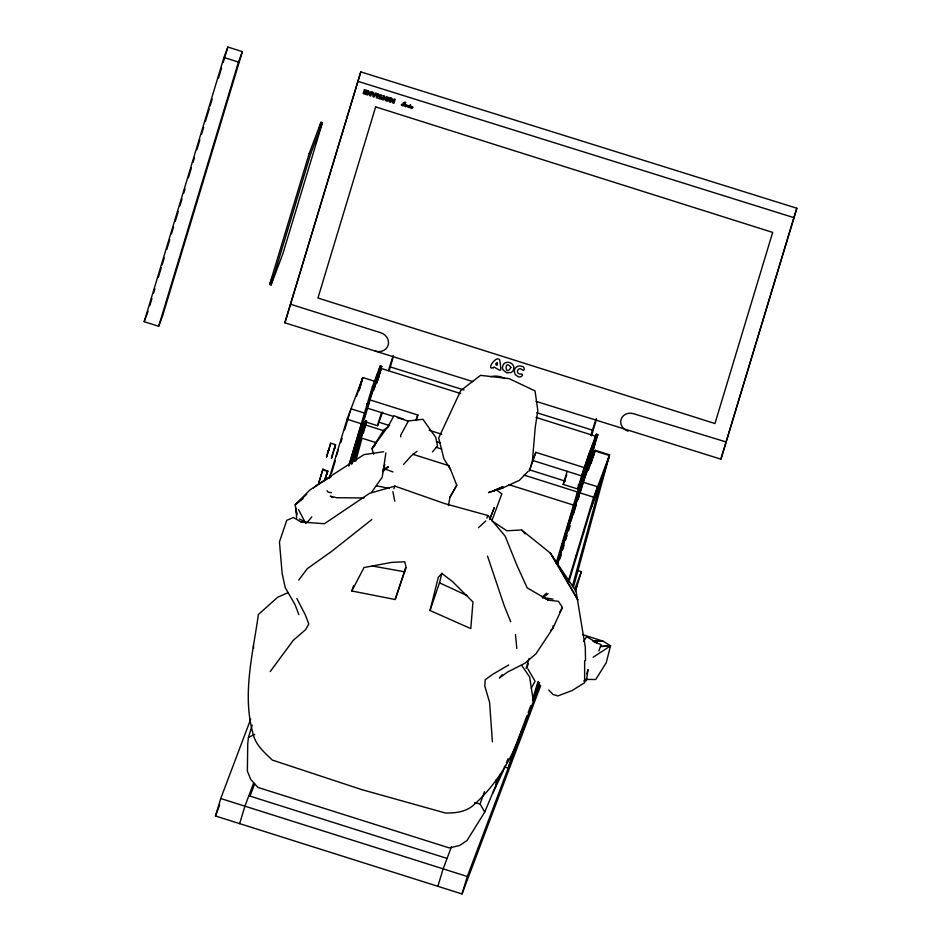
<?xml version="1.0" encoding="UTF-8"?>
<svg xmlns="http://www.w3.org/2000/svg" width="941" height="941" viewBox="0 0 941 941"><rect width="100%" height="100%" fill="white"/><g stroke="black" fill="none" stroke-linecap="round" stroke-linejoin="round"><path stroke-width="1.41" d="M584.643 660.876L584.632 682.731L572.199 690.506L557.86 695.952L552.943 694.434L548.779 690.035M532.241 462.925L535.253 427.143L537.829 410.676L535.064 390.938L509.116 378.623L480.533 375.353L460.772 390.55L438.682 438.024L443.905 458.808L450.563 469.547L456.75 485.203L449.939 497.213L448.422 505.658M252.2 725.052L248.448 737.403L247.754 743.59L247.365 771.079L250.718 779.442L257.905 787.417L449.316 847.935L459.608 845.488L467.007 840.525L484.721 812.095L500.777 773.631M288.111 592.63L277.63 597.276L258.375 614.544C252.87 654.289 241.778 695.046 253.352 734.78C256.081 745.531 264.692 752.741 272.361 760.093L361.885 789.664L445.54 813.048C455.738 813.142 466.383 811.93 474.135 804.579C496.707 784.347 511.845 758.705 521.902 730.298M553.237 625.577L552.837 628.353L535.899 653.877L524.749 663.358L507.587 672.027L499.4 677.99L502.212 674.709M385.892 452.903L382.222 477.228L371.495 492.425M383.857 468.453L383.387 471.076L388.492 466.748L384.798 468.43M327.75 471.241L322.881 469.124L322.716 469.971L327.75 471.241L326.621 474.923M330.714 443.187L326.562 456.938L330.714 443.187L335.549 444.717L334.455 448.986M384.14 466.124L382.999 471.653L384.81 464.548M430.013 610.509L438.365 577.139L441.988 573.516L452.562 581.62L472.97 601.981L470.782 628.6L430.013 610.509L439.506 582.82L441.905 573.081M582.561 634.61L603.016 641.127L610.521 645.844L606.251 662.687L595.712 679.531L585.29 679.367M334.514 448.504L334.667 447.857L334.302 448.739M330.55 475.664L330.691 475.017L330.091 476.628M583.89 471.029L582.702 474.746L583.902 470.923M359.733 388.833L362.814 377.541L374.683 381.293M354.428 461.313L365.602 420.404M355.733 461.125L361.897 438.553M363.438 432.919L366.52 421.627M593.524 455.926L595.065 450.28L609.568 454.868L573.34 587.478M572.422 586.255L602.875 474.805L609.568 454.868M324.598 480.616L324.786 479.957M332.62 454.033L332.455 454.974M367.625 403.266L367.613 403.054M586.784 673.791L588.031 669.569L586.455 680.649L583.749 680.955M320.834 476.593L321.469 474.464M324.657 480.133L327.715 470.653M325.986 477.052L326.833 473.793L326.468 474.676M388.421 370.625L393.209 355.569M389.503 369.554L392.856 358.286M590.807 435.33L596.065 418.992M591.513 435.801L596.547 418.898M348.77 465.607L372.401 386.692L380.27 365.849L381.717 366.308L376.447 383.763M351.052 463.278L363.579 421.368M364.414 418.569L373.859 387.151L381.717 366.308M556.107 563.271L588.513 455.021L596.382 434.177L597.829 434.636L580.573 491.39M557.566 563.73L589.96 455.479L597.829 434.636M144.173 321.693L223.946 57.472L227.875 47.05L242.378 51.637L162.605 315.858L158.676 326.28L144.173 321.693L148.102 311.271M149.807 305.649L151.924 298.626M153.618 293.004L154.889 288.781M158.288 277.536L161.264 267.703M162.111 264.892L164.228 257.869M166.78 249.436L169.745 239.59M171.438 233.968L173.567 226.946M175.261 221.323L178.237 211.49M179.931 205.867L182.048 198.833M183.754 193.211L185.024 189M188.412 177.755L191.388 167.921M193.081 162.299L194.352 158.076M196.904 149.643L199.868 139.809M201.574 134.187L203.691 127.164M205.385 121.542L209.208 108.885M210.055 106.074L212.184 99.052M218.547 77.974L221.511 68.128M223.205 62.506L227.875 47.05M158.676 326.28L238.449 62.059L242.378 51.637M269.655 284.476L309.177 153.548L320.975 122.283L322.422 122.742L282.9 253.67L271.102 284.935L269.655 284.476L273.243 274.96M271.102 284.935L310.636 154.006L322.422 122.742M318.87 129.246L320.975 122.283M472.817 381.587L284.876 322.822L360.791 71.892L796.827 208.232L720.912 459.161L536.076 401.372M360.791 71.892L284.876 322.822M540.616 685.718L462.043 893.95L215.477 815.988L220.747 798.533L250.729 719.077M329.679 476.875L347.088 419.227L362.814 377.541L358.697 391.185M331.491 473.476L335.314 460.831M340.83 442.552L342.101 438.33M344.653 429.896L351.017 408.806L364.202 412.97M239.649 823.634L244.919 806.178L253.705 782.888M348.852 465.995L361.591 423.815L347.088 419.227M382.669 412.123L377.541 425.708L363.038 421.121L369.484 399.737L381.281 368.472L460.737 393.597M376.623 377.929L380.27 365.849M351.464 464.089L363.991 422.568L363.52 423.815M377.6 380.693L378.788 376.765L376.224 383.563M379.199 375.388L381.281 368.472M376.412 442.764L361.062 437.918L366.437 421.074M366.59 421.192L361.062 437.918M377.541 425.708L381.493 412.617M416.169 420.556L417.839 415.028L369.484 399.737M531.865 462.749L529.371 471.041L535.805 452.327L584.149 467.606L595.947 436.342L536.005 417.392M437.871 886.304L443.14 868.849L451.409 846.935M585.902 467.242L577.692 488.991L563.188 484.403L567.141 471.312M577.692 488.991L584.149 467.606M571.493 513.833L561.048 548.427L561.518 547.18M572.328 511.057L574.422 504.141M576.092 498.612L578.186 491.684M561.942 545.792L564.859 536.099M565.694 533.335L571.552 513.962M572.387 511.198L574.469 504.282M576.139 498.742L578.233 491.825M594.759 439.541L596.382 434.177M526.09 668.345L529.054 658.5M557.495 564.306L579.15 492.602L594.877 450.915L609.38 455.503L602.793 477.322L590.995 508.587M563.753 544.733L562.495 548.885L562.977 547.638M565.482 539.334L566.682 535.041M567.929 530.9L569.599 525.36M570.905 521.338L578.797 494.919M527.042 667.769L528.324 663.546M562.706 549.662L563.977 545.451M565.67 539.828L566.952 535.605M573.316 514.515L576.292 504.67M577.986 499.048L583.079 482.18L597.582 486.768L568.717 582.373M591.171 463.184L594.877 450.915M462.043 893.95L467.312 876.494L539.711 684.613M532.524 699.645L538.04 681.366M568.188 581.55L593.653 497.189L609.38 455.503M534.335 696.258L538.581 682.201M575.386 591.418L581.373 571.61L577.409 570.352M720.912 459.161L796.827 208.232M352.063 463.76L364.896 421.662M557.307 562.506L558.589 558.295M560.048 558.754L561.33 554.543M568.599 530.689L569.881 526.478M578.009 499.812L579.291 495.601M320.575 476.605L321.269 474.558L320.799 475.864M321.787 473.394L322.916 469.712M332.867 453.209L334.055 449.469M325.033 479.145L326.221 475.405M325.962 476.84L326.245 475.911M367.496 403.689L366.59 406.418L367.484 403.43M569.623 525.607L569.07 527.336L569.611 525.419M583.89 530.936C582.538 534.9 585.267 526.689 583.879 530.712M576.068 556.59C577.456 552.543 574.716 560.777 576.08 556.813M395.196 599.511L405.912 566.87L404.806 561.765L391.715 562.389L364.014 567.529L351.793 590.983L395.196 599.511L406.03 567.741M322.881 469.124L318.728 482.874L320.516 477.534M335.549 444.717L331.397 458.467L332.538 455.009M356.557 396.149L362.814 377.541M588.372 470.218L595.065 450.28M598.899 650.949L601.04 644.609L598.535 643.62M377.153 375.141L377.882 373.012A42.451 1.129 -72.5 0 1 377.259 375.2M378.247 376.671L379.329 373.471A42.451 1.129 -72.5 0 1 378.023 378.047M351.793 590.983L353.64 585.584M486.897 518.126L487.85 515.492L444.446 503.517L394.902 486.109L369.59 493.319L324.386 523.737L301.214 522.032L293.357 517.515L286.734 520.349L279.442 541.91L282.171 573.657L285.264 587.643L295.133 604.851L298.826 614.567M338.36 449.433L336.313 456.197M484.721 812.095L480.063 803.908L484.497 791.652M531.277 688.177L535.1 681.213L527.901 668.957M369.554 401.231L366.99 408.029L393.232 416.334M373.659 390.362L375.188 386.28M363.038 421.121L365.602 414.334M362.52 425.697L364.061 421.615M215.477 815.988L219.606 805.037M249.988 796.239L254.635 783.912M415.875 420.239L417.839 415.028M532.359 461.443L535.805 452.327M563.188 484.403L566.776 474.887M586.772 462.313L581.644 475.899L533.3 460.62M579.632 492.143L580.103 490.896M527.136 715.325L512.163 755.023L508.211 768.115L504.258 766.856M528.172 712.584L530.759 705.738M532.818 700.269L539.534 682.472M574.657 589.395L581.373 571.61M575.351 590.183L577.421 584.702M490.108 518.444L494.319 507.517L489.555 519.608M503.929 769.326L505.47 765.351M506.493 762.704L508.046 758.74M393.879 488.72L394.902 486.109M553.026 599.146L543.969 597.676L548.297 600.146L558.472 601.334L562.424 607.51L552.837 628.353L550.72 630.211M492.766 793.298L503.411 770.644M408.029 421.686L400.737 435.095L400.737 436.906M449.939 497.213L456.75 485.285M559.719 612.215L562.424 607.51M583.738 641.233L586.631 636.692L597.806 643.385L593.947 641.833M270.185 671.592L293.239 640.374L305.731 629.529L308.789 623.989L305.437 615.179L296.862 598.464M298.744 580.056L307.284 568.67L331.808 551.25L371.86 519.526M307.142 522.42L311.836 516.891M432.484 451.856L437.53 445.94L435.765 437.412L422.897 419.286L407.324 421.062M403.536 464.466L411.358 455.773L416.992 451.292M374.941 445.422L372.013 448.634L373.706 454.209M528.077 471.417L519.373 480.369L503.141 487.732L488.567 492.566L503.141 487.732M478.475 527.701L485.768 520.985M306.778 494.19L295.168 504.846L296.933 514.892M313.106 488.379L316.27 485.474L363.979 454.609L383.669 451.739M542.169 597.1L546.427 593.218M542.592 598.135L548.038 593.606M303.037 498.636L295.168 504.846L310.036 489.838L331.173 476.44L328.927 478.216M388.598 426.673L383.799 429.99L372.013 448.634L388.327 426.073L393.961 415.757L403.936 419.38M593.136 657.265L610.521 645.844L600.546 646.291M508.705 664.981L492.625 674.368L485.203 679.767L484.838 686.154L489.591 702.457L492.414 741.861M248.448 737.403L254.729 734.392M493.813 490.708L502.765 486.838M492.614 491.202L502.859 486.768M600.64 646.62L610.521 645.844M585.537 660.582L585.278 647.008L576.045 591.242L550.262 553.014L521.632 529.983L506.846 530.783L491.837 520.785L501.835 493.825L496.189 489.743M364.014 497.965L336.584 497.707L330.244 496.142L332.796 497.601M593.959 641.292L603.016 641.127L592.877 641.221M301.214 522.032L306.719 522.667L299.379 518.962M331.432 492.649L328.138 492.214L327.009 490.684M372.318 566L404.689 571.822M376.506 485.803L389.127 488.367M474.464 802.744L480.063 803.908M726.111 441.952L633.422 413.675A10.175 9.139 17.6 0 0 621.048 419.463A10.175 9.139 17.6 0 0 628.141 431.19M357.803 81.291L793.839 217.63M389.868 366.79L464.019 389.974M536.77 412.723L592.724 430.225M223.946 57.472L238.449 62.059M309.177 153.548L310.636 154.006M290.498 304.225L380.776 332.761A10.645 9.563 20.7 0 1 388.151 345.135A10.645 9.563 20.7 0 1 375.236 351.075M372.401 386.692L373.859 387.151M588.513 455.021L589.96 455.479M367.131 404.148L368.578 404.606M583.244 472.476L584.69 472.935M397.373 417.639L408.429 421.133M429.167 430.272L441.658 434.224M378.541 422.097L389.692 425.626M529.148 469.724L565.412 481.18M577.962 485.156L580.75 486.038M436.377 441.635L440.541 442.952M365.014 424.826L384.54 431.002M436.142 447.316L441.717 449.08M524.008 475.087L578.397 492.284M579.15 492.602L593.653 497.189M412.664 454.232L448.928 465.701M508.893 484.662L574.445 505.388M248.847 795.757L447.069 858.427M220.747 798.533L467.312 876.494M386.316 469.477L393.009 471.959M439.506 582.82L466.959 595.535M548.297 600.146L527.195 587.854L517.221 566.035L505.164 536.182L487.85 515.492M389.009 97.699L386.575 96.7L384.751 97.829A2.458 2.2 20.7 0 0 384.516 98.993L385.857 100.852L387.974 101.146A2.505 2.258 20.7 0 0 389.08 100.44L389.539 98.923A2.505 2.258 20.7 0 0 389.021 97.664M521.632 529.983L525.219 533.876M521.749 665.51L529.63 676.955L533.418 701.504M298.52 509.622L305.719 523.325M448.575 465.454L450.563 469.547M510.716 621.73L504.235 605.757L487.52 556.096M392.891 491.614L394.797 501.247M296.768 513.645L295.85 508.093L296.697 518.268M515.503 634.493L516.809 648.537M495.954 780.042L496.33 785.7M253.435 645.42L253.611 648.337M377.694 378.635A38.146 1.012 -72.5 0 1 377.07 380.776M376.8 376.212A38.146 1.012 -72.5 0 1 376.235 378.176M490.661 376.729A17.279 15.526 20.7 0 1 504.788 378.541M514.292 370.766L514.868 373.753A5.07 4.552 20.7 0 0 517.197 376C520.161 379.305 525.443 373.589 520.514 374.036A2.976 2.67 20.7 0 1 518.656 373.683C516.338 372.518 517.538 368.366 520.15 368.743A2.87 2.576 20.7 0 1 521.867 369.531C524.772 372.871 525.548 365.814 521.232 366.237C518.115 365.061 514.492 367.46 514.292 370.766M497.413 363.885C497.707 367.284 493.531 363.697 497.295 362.45L497.413 363.885M411.817 107.98C410.17 106.803 411.958 109.968 412.146 107.098C413.699 108.38 412.676 105.368 411.817 107.98M405.595 102.687C401.736 105.557 408.97 100.475 403.16 102.981A1.188 1.059 20.7 0 0 403.042 103.804C403.183 107.768 401.454 102.51 401.372 105.192C405.042 107.921 402.066 101.087 405.595 102.687M405.877 104.769L405.771 105.051A1.764 1.588 20.7 0 1 405.018 105.51C408.229 106.698 400.172 105.91 405.877 104.769M410.923 106.368L410.817 106.639A1.764 1.588 20.7 0 1 410.053 107.109C413.428 108.168 405.136 107.65 410.923 106.368M407.288 106.015C408.712 106.815 408.206 105.474 407.724 105.498C408.382 104.11 402.736 108.474 407.288 106.015M510.869 367.472C504.811 378.059 504.247 357.862 510.869 367.472M381.87 97.664L381.481 98.64A1.306 1.176 20.7 0 1 380.929 98.97L380.07 99.005A2.658 2.388 20.7 0 1 378.588 98.287C383.857 97.099 377.059 97.817 379.823 94.865C384.598 95.264 378.364 95.288 381.87 97.664M584.149 475.134L585.349 471.382L584.149 475.134M328.197 451.421L329.103 448.622L328.197 451.421M513.868 368.354L513.245 370.425A5.717 5.14 20.7 0 1 511.034 372.554L506.658 372.789L503.176 370.048A5.717 5.14 20.7 0 1 502.494 367.037L503.141 364.955A5.74 5.152 20.7 0 1 505.352 362.826C509.069 360.909 514.327 364.049 513.868 368.354M388.315 99.146L387.245 100.146L385.786 99.17A1.259 1.141 20.7 0 1 385.975 98.205L388.198 98.534A1.223 1.094 20.7 0 1 388.315 99.146M364.402 89.63L363.202 93.582L365.696 94.371L365.955 93.512L364.602 93.088L366.355 91.924L365.073 91.524L365.284 90.842L366.637 91.277L366.896 90.418L364.402 89.63M367.613 90.642L366.425 94.606L367.566 94.959L368.296 92.536L369.66 95.629L370.801 95.982L372.001 92.03L370.86 91.665L370.131 94.088L368.754 91.006L367.613 90.642M377.517 93.771L376.318 97.735L377.459 98.087L378.658 94.135L377.517 93.771M375.647 106.886L317.952 298.015L714.96 423.532L772.667 232.403L375.647 106.886M383.34 95.617L382.14 99.57L383.281 99.934L384.481 95.97L383.34 95.617M390.774 97.97L389.586 101.922L390.727 102.287L391.456 99.864L392.82 102.945L393.961 103.31L395.161 99.346L394.02 98.993L393.291 101.416L391.915 98.323L390.774 97.97M595.441 441.8L594.359 444.999A38.146 1.012 -72.5 0 1 584.749 476.664L584.749 477.04A42.451 1.129 -72.5 0 0 595.441 441.8M410.57 105.063L409.911 105.286L410.57 105.063M408.206 106.745L408.123 107.38A6.611 5.94 20.7 0 1 409.382 106.121L408.206 106.745M493.46 367.649C485.568 370.825 496.06 355.028 499.659 359.756C501.776 373.671 501.518 371.107 493.978 367.002L493.46 367.649M405.489 104.945L404.465 105.368L405.489 104.945M410.535 106.533L409.511 106.956L410.535 106.533M375.824 93.23L374.024 95.3L373.695 92.559L372.46 92.171L373.106 96.711L373.989 96.994L377.059 93.629L375.824 93.23M559.119 567.141L550.262 553.014L577.88 599.946L559.119 567.141"/></g></svg>
